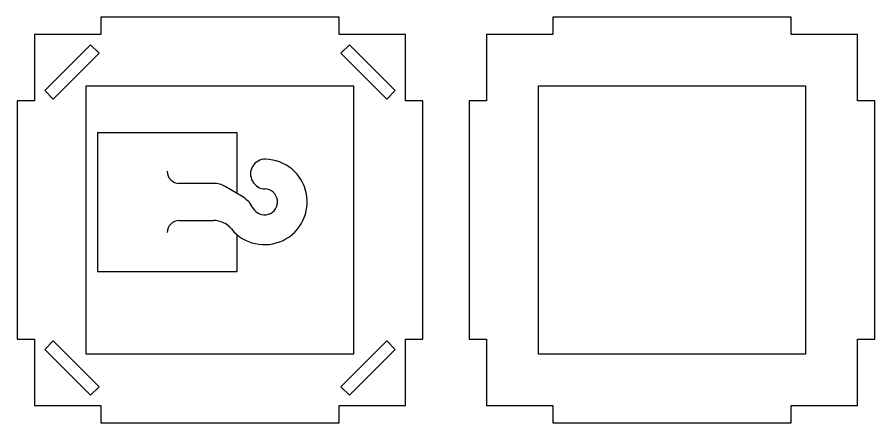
# Model space of a CAD drawing. Header units: millimetres. Extents: x -259 to 532, y -169 to 56.
# Drawn here: x 296.9 to 531.8, y -55.6 to 55.6 of the extents above; entities that cross this region are included whole.
import ezdxf

# ---------------------------------------------------------------- set-up
doc = ezdxf.new("R2010")
doc.units = ezdxf.units.MM

msp = doc.modelspace()

# ---------------------------------------------------------------- linework, layer by layer
at = {"color": 7, "linetype": 'Continuous', "lineweight": 25}
for p, q in [((385.06, 55.56), (319.79, 55.56)), ((319.79, 55.56), (319.79, 50.8)), ((385.06, 50.8), (385.06, 55.56)), ((508.89, 55.56), (443.61, 55.56)), ((443.61, 55.56), (443.61, 50.8)), ((508.89, 50.8), (508.89, 55.56)), ((301.62, 50.8), (301.62, 32.64)), ((319.79, 50.8), (301.62, 50.8)), ((403.23, 50.8), (385.06, 50.8)), ((403.23, 32.64), (403.23, 50.8)), ((443.61, 50.8), (425.45, 50.8)), ((425.45, 50.8), (425.45, 32.64)), ((527.05, 50.8), (508.89, 50.8)), ((527.05, 32.64), (527.05, 50.8)), ((316.99, 48.01), (304.42, 35.43)), ((319.33, 45.67), (316.99, 48.01)), ((387.86, 48.01), (385.52, 45.67)), ((400.43, 35.43), (387.86, 48.01)), ((306.75, 33.1), (319.33, 45.67)), ((385.52, 45.67), (398.1, 33.1)), ((304.42, 35.43), (306.75, 33.1)), ((315.72, 36.7), (315.72, -36.7)), ((389.13, 36.7), (315.72, 36.7)), ((389.13, -36.7), (389.13, 36.7)), ((398.1, 33.1), (400.43, 35.43)), ((439.55, 36.7), (439.55, -36.7)), ((512.95, 36.7), (439.55, 36.7)), ((512.95, -36.7), (512.95, 36.7)), ((296.86, 32.64), (296.86, -32.64)), ((301.62, 32.64), (296.86, 32.64)), ((407.99, 32.64), (403.23, 32.64)), ((407.99, -32.64), (407.99, 32.64)), ((425.45, 32.64), (420.69, 32.64)), ((420.69, 32.64), (420.69, -32.64)), ((531.81, 32.64), (527.05, 32.64)), ((531.81, -32.64), (531.81, 32.64)), ((296.86, -32.64), (301.62, -32.64)), ((301.62, -32.64), (301.62, -50.8)), ((403.23, -32.64), (407.99, -32.64)), ((403.23, -50.8), (403.23, -32.64)), ((420.69, -32.64), (425.45, -32.64)), ((425.45, -32.64), (425.45, -50.8)), ((527.05, -32.64), (531.81, -32.64)), ((527.05, -50.8), (527.05, -32.64)), ((306.75, -33.1), (304.42, -35.43)), ((319.33, -45.67), (306.75, -33.1)), ((398.1, -33.1), (385.52, -45.67)), ((400.43, -35.43), (398.1, -33.1)), ((304.42, -35.43), (316.99, -48.01)), ((315.72, -36.7), (389.13, -36.7)), ((387.86, -48.01), (400.43, -35.43)), ((439.55, -36.7), (512.95, -36.7)), ((316.99, -48.01), (319.33, -45.67)), ((385.52, -45.67), (387.86, -48.01)), ((301.62, -50.8), (319.79, -50.8)), ((319.79, -50.8), (319.79, -55.56)), ((385.06, -50.8), (403.23, -50.8)), ((385.06, -55.56), (385.06, -50.8)), ((425.45, -50.8), (443.61, -50.8)), ((443.61, -50.8), (443.61, -55.56)), ((508.89, -55.56), (508.89, -50.8)), ((508.89, -50.8), (527.05, -50.8)), ((319.79, -55.56), (385.06, -55.56)), ((443.61, -55.56), (508.89, -55.56))]:
    msp.add_line(p, q, dxfattribs=at)
at = {"color": 7, "linetype": 'Continuous'}
for p, q in [((318.9, 24), (357, 24)), ((318.9, 24), (357, 24)), ((318.9, 24), (318.9, -14.1)), ((357, 24), (357, 7.33)), ((350.65, 10.03), (341.25, 10.03)), ((361.33, 10.65), (361.41, 10.5)), ((358.51, 6.44), (353.85, 9.17)), ((341.25, -0.13), (350.65, -0.13)), ((357, -3.93), (357, -14.1)), ((318.9, -14.1), (357, -14.1))]:
    msp.add_line(p, q, dxfattribs=at)
for centre, radius, start, end in [((364.62, 4.95), 11.7, 219.2894, 88.703), ((364.79, 12.65), 4, 88.703, 210), ((341.25, 13.34), 3.3, 180, 270), ((350.65, 3.68), 6.35, 59.7045, 90), ((364.88, 12.5), 4, 210, 268.0364), ((364.62, 4.95), 3.56, 207.0913, 88.0364), ((354.67, -0.14), 7.62, 27.0913, 59.7045), ((341.25, -3.43), 3.3, 90, 180), ((350.65, -6.48), 6.35, 39.2894, 90)]:
    msp.add_arc(centre, radius, start, end, dxfattribs=at)

doc.saveas('drawing.dxf')
